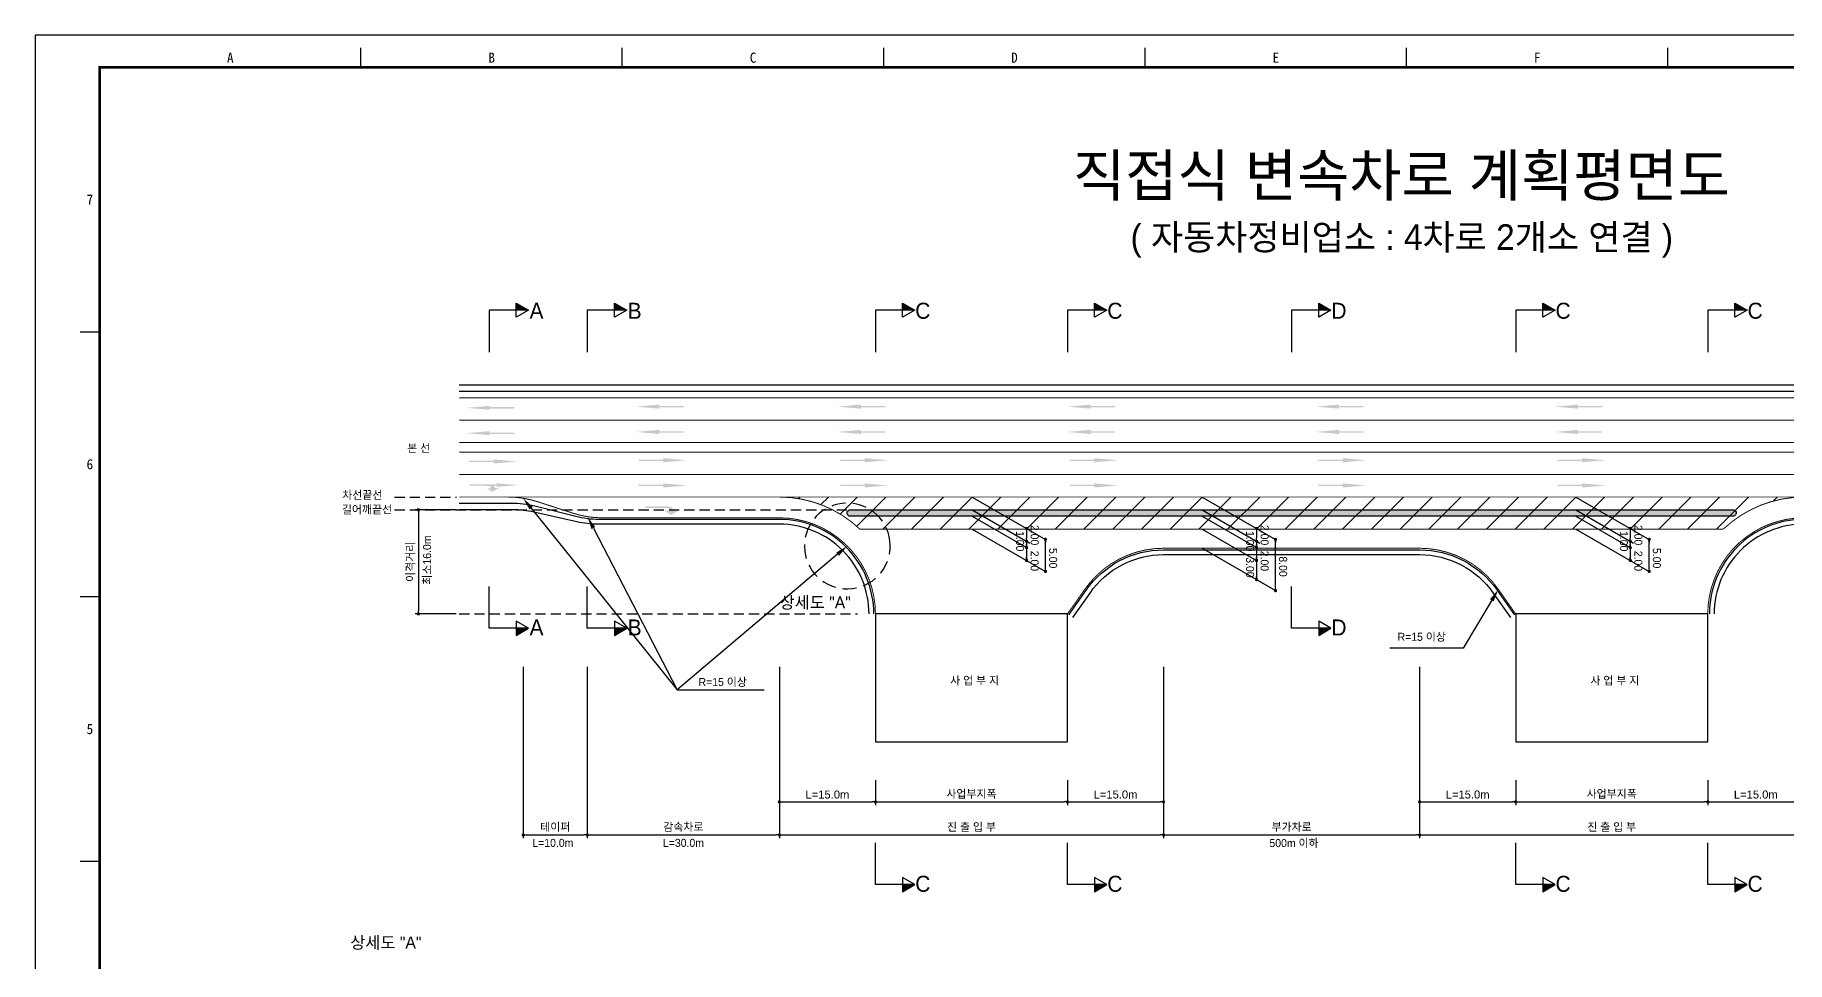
# Model space of a CAD drawing. Header units: millimetres. Extents: x 586 to 1009, y -11 to 288.
# Drawn here: x 585.6 to 859.2, y 143.4 to 288.1 of the extents above; entities that cross this region are included whole.
import ezdxf
from ezdxf.enums import TextEntityAlignment as Align

# ---------------------------------------------------------------- set-up
doc = ezdxf.new("R2010")
doc.units = ezdxf.units.MM
doc.linetypes.add('HIDDEN', pattern=[9.525, 6.35, -3.175])
for name, color, linetype in [('CC-GSTR-0004', 4, 'Continuous'), ('CM-LANE-0030', 30, 'Continuous'), ('CZ-DIMT-0002', 7, 'Continuous'), ('CZ-LIN1-0007', 7, 'Continuous'), ('CZ-LIN2-0003', 3, 'Continuous'), ('CZ-LINE-0001', 7, 'Continuous'), ('CZ-TEXT-BOX0', 7, 'Continuous'), ('TITLE', 7, 'Continuous')]:
    doc.layers.add(name, color=color, linetype=linetype)
doc.styles.add('돋움', font='')
doc.styles.add('돋음체', font='')
doc.styles.get('돋움').set_extended_font_data('Dotum')
doc.styles.get('돋음체').set_extended_font_data('DotumChe')

# ---------------------------------------------------------------- blocks, each defined once
blk = doc.blocks.new('_Dot')
at = {"color": 0, "linetype": 'ByBlock', "lineweight": -2}
blk.add_line((-0.5, 0), (-1, 0), dxfattribs=at)
at = {"color": 0, "linetype": 'ByBlock', "const_width": 0.5}
blk.add_lwpolyline([(-0.25, 0, 1), (0.25, 0, 1)], format="xyb", close=True, dxfattribs=at)

msp = doc.modelspace()

# ---------------------------------------------------------------- hatches: boundary and pattern name
at = {"layer": 'CM-LANE-0030'}
h = msp.add_hatch(dxfattribs=at)
h.set_pattern_fill('ANSI31', color=256, style=0)
h.set_pattern_definition([(45, (-893.903, -0.0164), (-2.245064, 2.245064), [])])
h.paths.add_polyline_path([(849.32, 210.97, -0.191871), (861.87, 215.97), (701.87, 215.97, -0.191871), (714.42, 210.97)])
at = {"layer": 'CZ-LIN1-0007'}
for points in [[(656.63, 230.21), (656.63, 230), (660.45, 230), (660.45, 229.78), (656.63, 229.78), (656.63, 229.57), (652.98, 229.89)], [(683.12, 230.41), (683.12, 230.19), (686.94, 230.19), (686.94, 229.98), (683.12, 229.98), (683.12, 229.76), (679.47, 230.08)], [(714.6, 230.41), (714.6, 230.19), (718.42, 230.19), (718.42, 229.98), (714.6, 229.98), (714.6, 229.76), (710.95, 230.08)], [(750.47, 230.41), (750.47, 230.19), (754.29, 230.19), (754.29, 229.98), (750.47, 229.98), (750.47, 229.76), (746.82, 230.08)], [(789.26, 230.41), (789.26, 230.19), (793.09, 230.19), (793.09, 229.98), (789.26, 229.98), (789.26, 229.76), (785.61, 230.08)], [(826.6, 230.41), (826.6, 230.19), (830.42, 230.19), (830.42, 229.98), (826.6, 229.98), (826.6, 229.76), (822.95, 230.08)], [(656.63, 226.25), (656.63, 226.04), (660.45, 226.04), (660.45, 225.83), (656.63, 225.82), (656.63, 225.61), (652.98, 225.93)], [(683.12, 226.45), (683.12, 226.23), (686.94, 226.23), (686.94, 226.02), (683.12, 226.02), (683.12, 225.8), (679.47, 226.13)], [(714.6, 226.45), (714.6, 226.23), (718.42, 226.23), (718.42, 226.02), (714.6, 226.02), (714.6, 225.8), (710.95, 226.13)], [(750.47, 226.45), (750.47, 226.23), (754.29, 226.23), (754.29, 226.02), (750.47, 226.02), (750.47, 225.8), (746.82, 226.13)], [(789.26, 226.45), (789.26, 226.23), (793.09, 226.23), (793.09, 226.02), (789.26, 226.02), (789.26, 225.8), (785.61, 226.13)], [(826.6, 226.45), (826.6, 226.23), (830.42, 226.23), (830.42, 226.02), (826.6, 226.02), (826.6, 225.8), (822.95, 226.13)], [(657.23, 221.84), (657.23, 221.62), (653.41, 221.62), (653.41, 221.41), (657.23, 221.41), (657.23, 221.19), (660.88, 221.51)], [(683.73, 222.03), (683.73, 221.82), (679.9, 221.82), (679.9, 221.6), (683.73, 221.6), (683.73, 221.39), (687.38, 221.71)], [(715.2, 222.03), (715.2, 221.82), (711.38, 221.82), (711.38, 221.6), (715.2, 221.6), (715.2, 221.39), (718.85, 221.71)], [(751.07, 222.03), (751.07, 221.82), (747.25, 221.82), (747.25, 221.6), (751.07, 221.6), (751.07, 221.39), (754.72, 221.71)], [(789.87, 222.03), (789.87, 221.82), (786.05, 221.82), (786.05, 221.6), (789.87, 221.6), (789.87, 221.39), (793.52, 221.71)], [(827.21, 222.03), (827.21, 221.82), (823.38, 221.82), (823.38, 221.6), (827.21, 221.6), (827.21, 221.39), (830.86, 221.71)], [(656.59, 217.95, -0.267976), (657.5, 217.35), (658.05, 217.35), (657.02, 216.77), (656.19, 217.34), (656.8, 217.34, 0.504994), (656.53, 217.71), (653.47, 217.73), (653.48, 217.97)], [(657.72, 218.12), (657.72, 217.93), (654.29, 217.93), (654.29, 217.74), (657.72, 217.74), (657.72, 217.55), (660.99, 217.83)], [(683.73, 218.1), (683.73, 217.88), (679.9, 217.88), (679.9, 217.67), (683.73, 217.67), (683.73, 217.45), (687.38, 217.77)], [(715.2, 218.1), (715.2, 217.88), (711.38, 217.88), (711.38, 217.67), (715.2, 217.67), (715.2, 217.45), (718.85, 217.77)], [(751.07, 218.1), (751.07, 217.88), (747.25, 217.88), (747.25, 217.67), (751.07, 217.67), (751.07, 217.45), (754.72, 217.77)], [(789.87, 218.1), (789.87, 217.88), (786.05, 217.88), (786.05, 217.67), (789.87, 217.67), (789.87, 217.45), (793.52, 217.77)], [(827.21, 218.1), (827.21, 217.88), (823.38, 217.88), (823.38, 217.67), (827.21, 217.67), (827.21, 217.45), (830.86, 217.77)], [(684.45, 214.51, -0.267976), (685.48, 213.82), (686.1, 213.82), (684.93, 213.16), (683.99, 213.81), (684.68, 213.82, 0.504994), (684.37, 214.23), (680.91, 214.25), (680.91, 214.53)]]:
    msp.add_hatch(color=256, dxfattribs=at).paths.add_polyline_path(points)
at = {"layer": 'CZ-LIN2-0003'}
h = msp.add_hatch(dxfattribs=at)
h.set_pattern_fill('CROSS', color=256, scale=0.075, style=0)
h.set_pattern_definition([(0, (-893.9031, -0.0164), (0.47625, 0.47625), [0.238125, -0.714375]), (90, (-893.78403, -0.13547), (-0.47625, 0.47625), [0.238125, -0.714375])])
h.paths.add_polyline_path([(850.81, 213.97), (712.94, 213.97, 0.732581), (712.65, 213.06, -0.002096), (712.78, 212.97), (850.96, 212.97, -0.002096), (851.09, 213.06, 0.732581)])
at = {"layer": 'CZ-LINE-0001'}
for points in [[(660.78, 246.23), (660.78, 245.14), (662.68, 245.14)], [(676.11, 246.23), (676.11, 245.14), (678.02, 245.14)], [(721.11, 246.23), (721.11, 245.14), (723.02, 245.14)], [(751.11, 246.23), (751.11, 245.14), (753.02, 245.14)], [(786.11, 246.23), (786.11, 245.14), (788.02, 245.14)], [(821.11, 246.23), (821.11, 245.14), (823.02, 245.14)], [(851.11, 246.23), (851.11, 245.14), (853.02, 245.14)], [(662.68, 195.47), (660.78, 195.47), (660.78, 194.37)], [(678.02, 195.47), (676.11, 195.47), (676.11, 194.37)], [(788.02, 195.47), (786.11, 195.47), (786.11, 194.37)], [(723.02, 155.45), (721.11, 155.45), (721.11, 154.35)], [(753.02, 155.45), (751.11, 155.45), (751.11, 154.35)], [(823.02, 155.45), (821.11, 155.45), (821.11, 154.35)], [(853.02, 155.45), (851.11, 155.45), (851.11, 154.35)]]:
    msp.add_hatch(color=256, dxfattribs=at).paths.add_polyline_path(points)

# ---------------------------------------------------------------- linework, layer by layer
at = {"color": 0, "linetype": 'ByBlock', "lineweight": -2}
for p, q in [((740.48, 210.81), (740.48, 210.56)), ((776.4, 210.81), (776.4, 210.56)), ((834.77, 210.81), (834.77, 210.56)), ((740.48, 209.31), (740.48, 209.56)), ((740.48, 208.81), (740.48, 208.56)), ((740.48, 208.31), (740.48, 208.56)), ((743.43, 209.1), (743.43, 208.85)), ((776.4, 209.31), (776.4, 209.56)), ((776.4, 208.81), (776.4, 208.56)), ((776.4, 208.31), (776.4, 208.56)), ((779.36, 209.1), (779.36, 208.85)), ((834.77, 209.31), (834.77, 209.56)), ((834.77, 208.81), (834.77, 208.56)), ((834.77, 208.31), (834.77, 208.56)), ((837.73, 209.1), (837.73, 208.85)), ((740.48, 206.31), (740.48, 206.56)), ((776.4, 206.31), (776.4, 206.56)), ((834.77, 206.31), (834.77, 206.56)), ((743.43, 204.6), (743.43, 204.85)), ((776.4, 203.31), (776.4, 203.56)), ((837.73, 204.6), (837.73, 204.85)), ((779.36, 201.6), (779.36, 201.85))]:
    msp.add_line(p, q, dxfattribs=at)
at = {"color": 0, "linetype": 'ByBlock', "const_width": 0.25}
for points in [[(740.48, 210.94, 1), (740.48, 211.19, 1)], [(776.4, 210.94, 1), (776.4, 211.19, 1)], [(834.77, 210.94, 1), (834.77, 211.19, 1)], [(740.48, 209.19, 1), (740.48, 208.94, 1)], [(740.48, 208.94, 1), (740.48, 209.19, 1)], [(740.48, 208.19, 1), (740.48, 207.94, 1)], [(743.43, 209.23, 1), (743.43, 209.48, 1)], [(776.4, 208.94, 1), (776.4, 209.19, 1)], [(776.4, 209.19, 1), (776.4, 208.94, 1)], [(776.4, 208.19, 1), (776.4, 207.94, 1)], [(779.36, 209.23, 1), (779.36, 209.48, 1)], [(834.77, 208.94, 1), (834.77, 209.19, 1)], [(834.77, 209.19, 1), (834.77, 208.94, 1)], [(834.77, 208.19, 1), (834.77, 207.94, 1)], [(837.73, 209.23, 1), (837.73, 209.48, 1)], [(740.48, 206.19, 1), (740.48, 205.94, 1)], [(776.4, 206.19, 1), (776.4, 205.94, 1)], [(834.77, 206.19, 1), (834.77, 205.94, 1)], [(743.43, 204.48, 1), (743.43, 204.23, 1)], [(776.4, 203.19, 1), (776.4, 202.94, 1)], [(837.73, 204.48, 1), (837.73, 204.23, 1)], [(779.36, 201.48, 1), (779.36, 201.23, 1)]]:
    msp.add_lwpolyline(points, format="xyb", close=True, dxfattribs=at)
at = {"layer": 'CC-GSTR-0004'}
for p, q in [((651.87, 233.47), (951.87, 233.47)), ((651.87, 232.47), (951.87, 232.47))]:
    msp.add_line(p, q, dxfattribs=at)
for points in [[(716.62, 197.72, 0.414214), (701.87, 212.47), (673.72, 212.47, -0.061321), (670.08, 212.91), (663.66, 214.52, 0.061321), (660.03, 214.97), (651.87, 214.97)], [(715.87, 197.72, 0.414214), (701.87, 211.72), (673.54, 211.72, -0.055385), (670.25, 212.08), (663.5, 213.6), (663.5, 213.6, 0.055385), (660.21, 213.97), (651.87, 213.97)], [(951.87, 214.97), (942.81, 214.97, 0.031099), (940.95, 214.85), (940.95, 214.85), (922.8, 212.58), (922.8, 212.58, -0.031099), (920.94, 212.47), (861.87, 212.47, 0.414214), (847.12, 197.72)], [(951.87, 213.97), (942.71, 213.97), (942.71, 213.97, 0.028015), (941.04, 213.87), (941.04, 213.87), (922.71, 211.81, -0.028015), (921.03, 211.72), (921.03, 211.72), (861.87, 211.72, 0.414214), (847.87, 197.72)], [(747.08, 197.57), (749.78, 201.41, -0.245085), (761.87, 207.72), (801.87, 207.72, -0.245085), (813.97, 201.41), (816.67, 197.57)], [(747.69, 197.14), (750.39, 200.98, -0.245113), (761.87, 206.97), (801.87, 206.97, -0.245113), (813.35, 200.98), (816.06, 197.14)]]:
    msp.add_lwpolyline(points, format="xyb", dxfattribs=at)
at = {"layer": 'CM-LANE-0030'}
msp.add_line((761.87, 215.97), (761.87, 215.97), dxfattribs=at)
at = {"layer": 'CM-LANE-0030', "const_width": 0.15}
for points in [[(651.87, 224.47), (951.87, 224.47)], [(651.87, 222.97), (951.87, 222.97)]]:
    msp.add_lwpolyline(points, dxfattribs=at)
msp.add_lwpolyline([(714.42, 210.97, 0.191871), (701.87, 215.97), (861.87, 215.97, 0.191871), (849.32, 210.97)], format="xyb", close=True, dxfattribs=at)
at = {"layer": 'CZ-LIN1-0007', "const_width": 0.15}
for points in [[(651.87, 231.47), (951.87, 231.47)], [(680.68, 215.97), (701.87, 215.97)]]:
    msp.add_lwpolyline(points, dxfattribs=at)
at = {"layer": 'CZ-LIN1-0007', "linetype": 'HIDDEN', "const_width": 0.15}
for points in [[(651.87, 227.97), (951.87, 227.97)], [(651.87, 219.47), (951.87, 219.47)], [(659.5, 215.97), (680.68, 215.97)]]:
    msp.add_lwpolyline(points, dxfattribs=at)
at = {"layer": 'CZ-LIN1-0007', "const_width": 0.15}
for points in [[(716.87, 197.72, 0.414214), (701.87, 212.72), (674.25, 212.72), (674.25, 212.72, -0.07872), (669.61, 213.45), (669.61, 213.45), (664.13, 215.23), (664.13, 215.23, 0.07872), (659.5, 215.97), (659.5, 215.97), (651.87, 215.97)], [(951.87, 215.97), (943.08, 215.97, 0.040295), (940.68, 215.77), (940.68, 215.77), (923.07, 212.91), (923.07, 212.91, -0.040295), (920.66, 212.72), (920.66, 212.72), (861.87, 212.72, 0.414214), (846.87, 197.72)], [(746.87, 197.72), (749.57, 201.55, -0.245076), (761.87, 207.97), (801.87, 207.97, -0.245076), (814.17, 201.55), (816.87, 197.72)]]:
    msp.add_lwpolyline(points, format="xyb", dxfattribs=at)
at = {"layer": 'CZ-LIN2-0003'}
for p, q in [((746.87, 197.72), (716.87, 197.72)), ((716.87, 197.72), (716.87, 177.72)), ((746.87, 177.72), (746.87, 197.72)), ((846.87, 197.72), (816.87, 197.72)), ((816.87, 197.72), (816.87, 177.72)), ((846.87, 177.72), (846.87, 197.72)), ((716.87, 177.72), (746.87, 177.72)), ((816.87, 177.72), (846.87, 177.72))]:
    msp.add_line(p, q, dxfattribs=at)
msp.add_lwpolyline([(712.65, 213.06, -0.732581), (712.94, 213.97), (850.81, 213.97, -0.732581), (851.09, 213.06, 0.002096), (850.96, 212.97), (712.78, 212.97, 0.002096)], format="xyb", close=True, dxfattribs=at)
at = {"layer": 'CZ-LINE-0001'}
for p, q in [((662.68, 245.14), (656.54, 245.14)), ((656.54, 245.14), (656.54, 238.59)), ((660.78, 244.04), (660.78, 246.23)), ((660.78, 246.23), (662.68, 245.14)), ((662.68, 245.14), (660.78, 244.04)), ((678.02, 245.14), (671.87, 245.14)), ((671.87, 245.14), (671.87, 238.59)), ((676.11, 244.04), (676.11, 246.23)), ((676.11, 246.23), (678.02, 245.14)), ((678.02, 245.14), (676.11, 244.04)), ((723.02, 245.14), (716.87, 245.14)), ((716.87, 245.14), (716.87, 238.59)), ((721.11, 244.04), (721.11, 246.23)), ((721.11, 246.23), (723.02, 245.14)), ((723.02, 245.14), (721.11, 244.04)), ((753.02, 245.14), (746.87, 245.14)), ((746.87, 245.14), (746.87, 238.59)), ((751.11, 244.04), (751.11, 246.23)), ((751.11, 246.23), (753.02, 245.14)), ((753.02, 245.14), (751.11, 244.04)), ((788.02, 245.14), (781.87, 245.14)), ((781.87, 245.14), (781.87, 238.59)), ((786.11, 244.04), (786.11, 246.23)), ((786.11, 246.23), (788.02, 245.14)), ((788.02, 245.14), (786.11, 244.04)), ((823.02, 245.14), (816.87, 245.14)), ((816.87, 245.14), (816.87, 238.59)), ((821.11, 244.04), (821.11, 246.23)), ((821.11, 246.23), (823.02, 245.14)), ((823.02, 245.14), (821.11, 244.04)), ((853.02, 245.14), (846.87, 245.14)), ((846.87, 245.14), (846.87, 238.59)), ((851.11, 244.04), (851.11, 246.23)), ((851.11, 246.23), (853.02, 245.14)), ((853.02, 245.14), (851.11, 244.04)), ((651.37, 213.97), (644.99, 213.97)), ((645.49, 213.47), (645.49, 198.22)), ((731.98, 215.97), (743.43, 209.35)), ((731.98, 213.97), (740.98, 208.77)), ((767.9, 215.97), (779.36, 209.35)), ((767.9, 213.97), (776.9, 208.77)), ((826.27, 215.97), (837.73, 209.35)), ((826.27, 213.97), (835.27, 208.77)), ((731.98, 212.97), (740.48, 208.06)), ((731.98, 210.97), (743.43, 204.35)), ((767.9, 212.97), (776.4, 208.06)), ((767.9, 210.97), (776.4, 206.06)), ((826.27, 212.97), (834.77, 208.06)), ((826.27, 210.97), (837.73, 204.35)), ((740.48, 210.56), (740.48, 209.56)), ((740.48, 208.56), (740.48, 206.06)), ((743.43, 204.35), (743.43, 209.35)), ((767.9, 207.97), (779.36, 201.35)), ((776.4, 210.56), (776.4, 209.56)), ((776.4, 208.56), (776.4, 203.06)), ((779.36, 201.35), (779.36, 209.35)), ((834.77, 210.56), (834.77, 209.56)), ((834.77, 208.56), (834.77, 206.06)), ((837.73, 204.35), (837.73, 209.35)), ((656.54, 195.47), (656.54, 202.01)), ((671.87, 195.47), (671.87, 202.01)), ((781.87, 195.47), (781.87, 202.01)), ((651.37, 197.72), (644.99, 197.72)), ((662.68, 195.47), (656.54, 195.47)), ((662.68, 195.47), (660.78, 196.56)), ((660.78, 196.56), (660.78, 194.37)), ((660.78, 194.37), (662.68, 195.47)), ((678.02, 195.47), (671.87, 195.47)), ((678.02, 195.47), (676.11, 196.56)), ((676.11, 196.56), (676.11, 194.37)), ((676.11, 194.37), (678.02, 195.47)), ((788.02, 195.47), (781.87, 195.47)), ((788.02, 195.47), (786.11, 196.56)), ((786.11, 196.56), (786.11, 194.37)), ((786.11, 194.37), (788.02, 195.47)), ((661.87, 189.47), (661.87, 162.7)), ((671.87, 189.47), (671.87, 162.7)), ((671.87, 189.47), (671.87, 162.7)), ((701.87, 189.47), (701.87, 162.7)), ((761.87, 189.47), (761.87, 162.7)), ((801.87, 189.47), (801.87, 162.7)), ((685.89, 185.87), (699.5, 185.87)), ((701.87, 171.75), (701.87, 162.7)), ((701.87, 171.75), (701.87, 167.87)), ((716.87, 171.75), (716.87, 167.87)), ((716.87, 171.75), (716.87, 167.87)), ((746.87, 171.75), (746.87, 167.87)), ((746.87, 171.75), (746.87, 167.87)), ((761.87, 171.75), (761.87, 162.7)), ((761.87, 171.75), (761.87, 167.87)), ((801.87, 171.75), (801.87, 167.87)), ((801.87, 171.75), (801.87, 162.7)), ((816.87, 171.75), (816.87, 167.87)), ((816.87, 171.75), (816.87, 167.87)), ((846.87, 171.75), (846.87, 167.87)), ((846.87, 171.75), (846.87, 167.87)), ((702.37, 168.37), (716.37, 168.37)), ((717.37, 168.37), (746.37, 168.37)), ((747.37, 168.37), (761.37, 168.37)), ((802.37, 168.37), (816.37, 168.37)), ((817.37, 168.37), (846.37, 168.37)), ((847.37, 168.37), (861.37, 168.37)), ((662.37, 163.2), (671.37, 163.2)), ((672.37, 163.2), (701.37, 163.2)), ((702.37, 163.2), (761.37, 163.2)), ((716.87, 155.45), (716.87, 161.99)), ((746.87, 155.45), (746.87, 161.99)), ((762.37, 163.2), (801.37, 163.2)), ((802.37, 163.2), (861.37, 163.2)), ((816.87, 155.45), (816.87, 161.99)), ((846.87, 155.45), (846.87, 161.99)), ((723.02, 155.45), (721.11, 156.54)), ((721.11, 156.54), (721.11, 154.35)), ((753.02, 155.45), (751.11, 156.54)), ((751.11, 156.54), (751.11, 154.35)), ((823.02, 155.45), (821.11, 156.54)), ((821.11, 156.54), (821.11, 154.35)), ((853.02, 155.45), (851.11, 156.54)), ((851.11, 156.54), (851.11, 154.35)), ((723.02, 155.45), (716.87, 155.45)), ((721.11, 154.35), (723.02, 155.45)), ((753.02, 155.45), (746.87, 155.45)), ((751.11, 154.35), (753.02, 155.45)), ((823.02, 155.45), (816.87, 155.45)), ((821.11, 154.35), (823.02, 155.45)), ((853.02, 155.45), (846.87, 155.45)), ((851.11, 154.35), (853.02, 155.45))]:
    msp.add_line(p, q, dxfattribs=at)
at = {"layer": 'CZ-LINE-0001', "linetype": 'HIDDEN', "ltscale": 0.25}
for p, q in [((641.77, 215.97), (651.43, 215.97)), ((641.77, 213.97), (713.35, 213.97)), ((651.87, 197.72), (714.06, 197.72))]:
    msp.add_line(p, q, dxfattribs=at)
at = {"layer": 'CZ-LINE-0001', "linetype": 'HIDDEN', "ltscale": 0.35}
msp.add_line((719.13, 209.11), (719.13, 209.11), dxfattribs=at)
at = {"layer": 'CZ-LINE-0001'}
for points in [[(663.1, 214.22), (685.89, 185.87)], [(672.82, 211.12), (685.89, 185.87)], [(710.95, 207.03), (685.89, 185.87)], [(813.15, 199.84), (808.69, 192.37), (797.21, 192.37)]]:
    msp.add_lwpolyline(points, dxfattribs=at)
at = {"layer": 'CZ-LINE-0001', "linetype": 'HIDDEN', "ltscale": 0.35}
msp.add_arc((712.48, 208.32), 6.7, 6.7667, 6.749, dxfattribs=at)
at = {"layer": 'CZ-LINE-0001'}
for points in [[(662.84, 214.01), (661.84, 215.78), (663.36, 214.43)], [(672.53, 210.97), (671.9, 212.9), (673.12, 211.28)], [(710.74, 207.29), (712.48, 208.32), (711.17, 206.78)], [(812.86, 200.01), (814.17, 201.55), (813.43, 199.66)]]:
    msp.add_solid(points, dxfattribs=at)
at = {"layer": 'TITLE', "color": 7, "linetype": 'Continuous'}
for p, q in [((636.52, 283.06), (636.52, 286.08)), ((677.34, 283.06), (677.34, 286.08)), ((718.17, 283.06), (718.17, 286.08)), ((758.99, 283.06), (758.99, 286.08)), ((799.82, 283.06), (799.82, 286.08)), ((840.64, 283.06), (840.64, 286.08)), ((595.7, 241.73), (592.67, 241.73)), ((595.7, 200.4), (592.67, 200.4)), ((595.7, 159.07), (592.67, 159.07))]:
    msp.add_line(p, q, dxfattribs=at)
at = {"layer": 'TITLE'}
msp.add_lwpolyline([(585.62, -11.28), (1008.98, -11.28), (1008.98, 288.1), (585.62, 288.1)], close=True, dxfattribs=at)
at = {"layer": 'TITLE', "linetype": 'Continuous', "const_width": 0.403}
msp.add_lwpolyline([(595.7, -6.25), (595.7, 283.06), (1003.94, 283.06), (1003.94, -6.25)], close=True, dxfattribs=at)

# ---------------------------------------------------------------- block references
at = {"layer": 'CZ-LINE-0001', "xscale": 0.5, "yscale": 0.5, "zscale": 0.5}
for p, rotation in [((645.49, 213.97), 90), ((645.49, 197.72), 270), ((701.87, 168.37), 180), ((716.87, 168.37), 180), ((746.87, 168.37), 180), ((801.87, 168.37), 180), ((816.87, 168.37), 180), ((846.87, 168.37), 180), ((661.87, 163.2), 180), ((671.87, 163.2), 180), ((701.87, 163.2), 180), ((761.87, 163.2), 180), ((801.87, 163.2), 180)]:
    msp.add_blockref('_Dot', p, dxfattribs=dict(at, rotation=rotation))
for p in [(716.87, 168.37), (746.87, 168.37), (761.87, 168.37), (816.87, 168.37), (846.87, 168.37), (671.87, 163.2), (701.87, 163.2), (761.87, 163.2), (801.87, 163.2)]:
    msp.add_blockref('_Dot', p, dxfattribs=at)

# ---------------------------------------------------------------- texts
at = {"layer": 'CZ-DIMT-0002', "style": '돋움'}
for s, height, p in [('A', 2.5, (663.94, 245.05)), ('B', 2.5, (679.27, 245.05)), ('C', 2.5, (724.27, 245.05)), ('C', 2.5, (754.27, 245.05)), ('D', 2.5, (789.27, 245.05)), ('C', 2.5, (824.27, 245.05)), ('C', 2.5, (854.27, 245.05)), ('본 선', 1.25, (645.53, 223.6)), ('차선끝선', 1.25, (636.74, 216.28)), ('길어깨끝선', 1.25, (637.47, 214.02)), ('상세도 "A"', 1.875, (707.47, 199.5)), ('A', 2.5, (663.94, 195.6)), ('B', 2.5, (679.27, 195.6)), ('D', 2.5, (789.27, 195.6)), ('R=15 이상', 1.25, (802.2, 194.14)), ('R=15 이상', 1.25, (693.02, 187.08)), ('사 업 부 지', 1.25, (732.36, 187.31)), ('사 업 부 지', 1.25, (832.36, 187.31)), ('L=10.0m', 1.25, (666.49, 161.97)), ('L=30.0m', 1.25, (686.89, 161.97)), ('500m 이하', 1.25, (782.25, 161.94)), ('C', 2.5, (724.27, 155.58)), ('C', 2.5, (754.27, 155.58)), ('C', 2.5, (824.27, 155.58)), ('C', 2.5, (854.27, 155.58))]:
    msp.add_text(s, height=height, dxfattribs=at).set_placement(p, align=Align.MIDDLE_CENTER)
msp.add_text('최소16.0m', height=1.25, rotation=90, dxfattribs=at).set_placement((647.47, 202.28))
at = {"layer": 'CZ-DIMT-0002', "char_height": 1.25, "attachment_point": 5, "rotation": 270, "style": '돋움'}
for s, insert in [('\\A1;2.00', (741.73, 210.02)), ('\\A1;2.00', (777.65, 210.02)), ('\\A1;2.00', (836.02, 210.02)), ('1.00', (739.46, 209.07)), ('1.00', (775.38, 209.07)), ('1.00', (833.76, 209.07)), ('2.00', (741.73, 205.99)), ('5.00', (744.62, 206.42)), ('3.00', (775.38, 204.97)), ('2.00', (777.65, 205.99)), ('8.00', (780.54, 205.11)), ('2.00', (836.02, 205.99)), ('5.00', (838.91, 206.42))]:
    msp.add_mtext(s, dxfattribs=dict(at, insert=insert))
at = {"layer": 'CZ-LINE-0001', "insert": (644.3, 205.84), "char_height": 1.25, "attachment_point": 5, "rotation": 90, "style": '돋움'}
msp.add_mtext('\\A1;이격거리', dxfattribs=at)
at = {"layer": 'CZ-LINE-0001', "char_height": 1.25, "attachment_point": 5, "style": '돋움'}
for s, insert in [('\\A1;{\\fArial|b0|i0|c0|p32;L=15.0m}', (709.37, 169.51)), ('\\A1;사업부지폭', (731.87, 169.56)), ('\\A1;{\\fArial|b0|i0|c0|p32;L=15.0m}', (754.37, 169.51)), ('\\A1;{\\fArial|b0|i0|c0|p32;L=15.0m}', (809.37, 169.51)), ('\\A1;사업부지폭', (831.87, 169.56)), ('\\A1;{\\fArial|b0|i0|c0|p32;L=15.0m}', (854.37, 169.51)), ('\\A1;테이퍼', (666.87, 164.39)), ('\\A1;감속차로', (686.87, 164.4)), ('\\A1;진 출 입 부', (731.87, 164.39)), ('\\A1;부가차로', (781.87, 164.39)), ('\\A1;진 출 입 부', (831.87, 164.39))]:
    msp.add_mtext(s, dxfattribs=dict(at, insert=insert))
at = {"layer": 'CZ-TEXT-BOX0', "style": '돋움'}
msp.add_text('상세도 "A"', height=1.875, dxfattribs=at).set_placement((640.41, 146.4), align=Align.MIDDLE_CENTER)
at = {"layer": 'TITLE', "color": 3, "linetype": 'Continuous', "style": '돋음체'}
for s, p in [('A', (616.11, 284.57)), ('B', (656.93, 284.57)), ('C', (697.76, 284.57)), ('D', (738.58, 284.57)), ('E', (779.41, 284.57)), ('F', (820.23, 284.57)), ('7', (594.18, 262.4)), ('6', (594.18, 221.07)), ('5', (594.18, 179.74))]:
    msp.add_text(s, height=1.59, dxfattribs=at).set_placement(p, align=Align.MIDDLE)
at = {"layer": 'TITLE', "style": '돋움'}
for s, height, p in [('직접식 변속차로 계획평면도', 6.5, (799.03, 266.18)), ('( 자동차정비업소 : 4차로 2개소 연결 )', 4, (799.08, 256.55))]:
    msp.add_text(s, height=height, dxfattribs=at).set_placement(p, align=Align.MIDDLE_CENTER)

doc.saveas('drawing.dxf')
